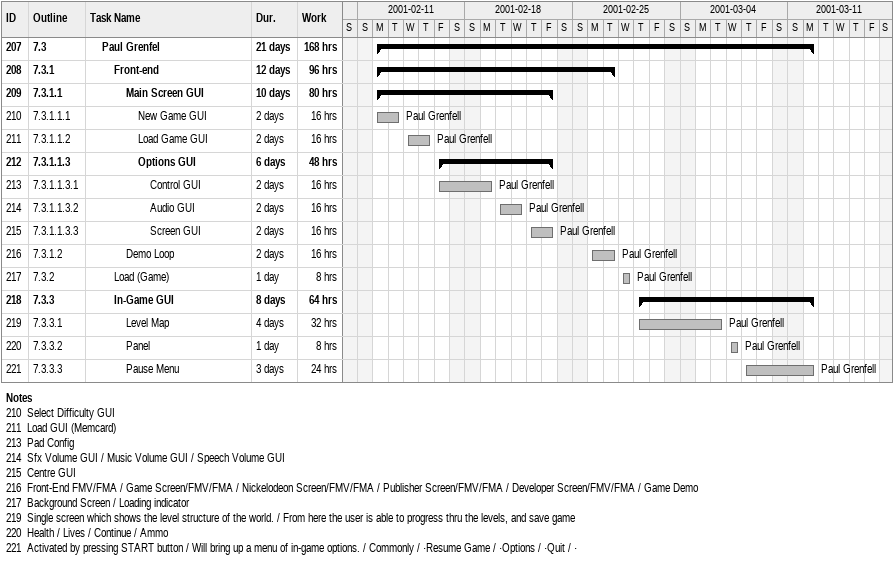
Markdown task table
| ID | WBS | Task | Duration | Start | Finish | Resources | Work (h) |
|---|---|---|---|---|---|---|---|
| 207 | 7.3 | **Paul Grenfel** | 21d | 2001-02-12 | 2001-03-12 |  | 168 |
| 208 | 7.3.1 | **Front-end** | 12d | 2001-02-12 | 2001-02-27 |  | 96 |
| 209 | 7.3.1.1 | **Main Screen GUI** | 10d | 2001-02-12 | 2001-02-23 |  | 80 |
| 210 | 7.3.1.1.1 | New Game GUI | 2d | 2001-02-12 | 2001-02-13 | Paul Grenfell | 16 |
| 211 | 7.3.1.1.2 | Load Game GUI | 2d | 2001-02-14 | 2001-02-15 | Paul Grenfell | 16 |
| 212 | 7.3.1.1.3 | **Options GUI** | 6d | 2001-02-16 | 2001-02-23 |  | 48 |
| 213 | 7.3.1.1.3.1 | Control GUI | 2d | 2001-02-16 | 2001-02-19 | Paul Grenfell | 16 |
| 214 | 7.3.1.1.3.2 | Audio GUI | 2d | 2001-02-20 | 2001-02-21 | Paul Grenfell | 16 |
| 215 | 7.3.1.1.3.3 | Screen GUI | 2d | 2001-02-22 | 2001-02-23 | Paul Grenfell | 16 |
| 216 | 7.3.1.2 | Demo Loop | 2d | 2001-02-26 | 2001-02-27 | Paul Grenfell | 16 |
| 217 | 7.3.2 | Load (Game) | 1d | 2001-02-28 | 2001-02-28 | Paul Grenfell | 8 |
| 218 | 7.3.3 | **In-Game GUI** | 8d | 2001-03-01 | 2001-03-12 |  | 64 |
| 219 | 7.3.3.1 | Level Map | 4d | 2001-03-01 | 2001-03-06 | Paul Grenfell | 32 |
| 220 | 7.3.3.2 | Panel | 1d | 2001-03-07 | 2001-03-07 | Paul Grenfell | 8 |
| 221 | 7.3.3.3 | Pause Menu | 3d | 2001-03-08 | 2001-03-12 | Paul Grenfell | 24 |

Notes
- 210: Select Difficulty GUI
- 211: Load GUI (Memcard)
- 213: Pad Config
- 214: Sfx Volume GUI / Music Volume GUI / Speech Volume GUI
- 215: Centre GUI
- 216: Front-End FMV/FMA / Game Screen/FMV/FMA / Nickelodeon Screen/FMV/FMA / Publisher Screen/FMV/FMA / Developer Screen/FMV/FMA / Game Demo
- 217: Background Screen / Loading indicator
- 219: Single screen which shows the level structure of the world. / From here the user is able to progress thru the levels, and save game
- 220: Health / Lives / Continue / Ammo
- 221: Activated by pressing START button / Will bring up a menu of in-game options. / Commonly / ·Resume Game / ·Options / ·Quit / ·
